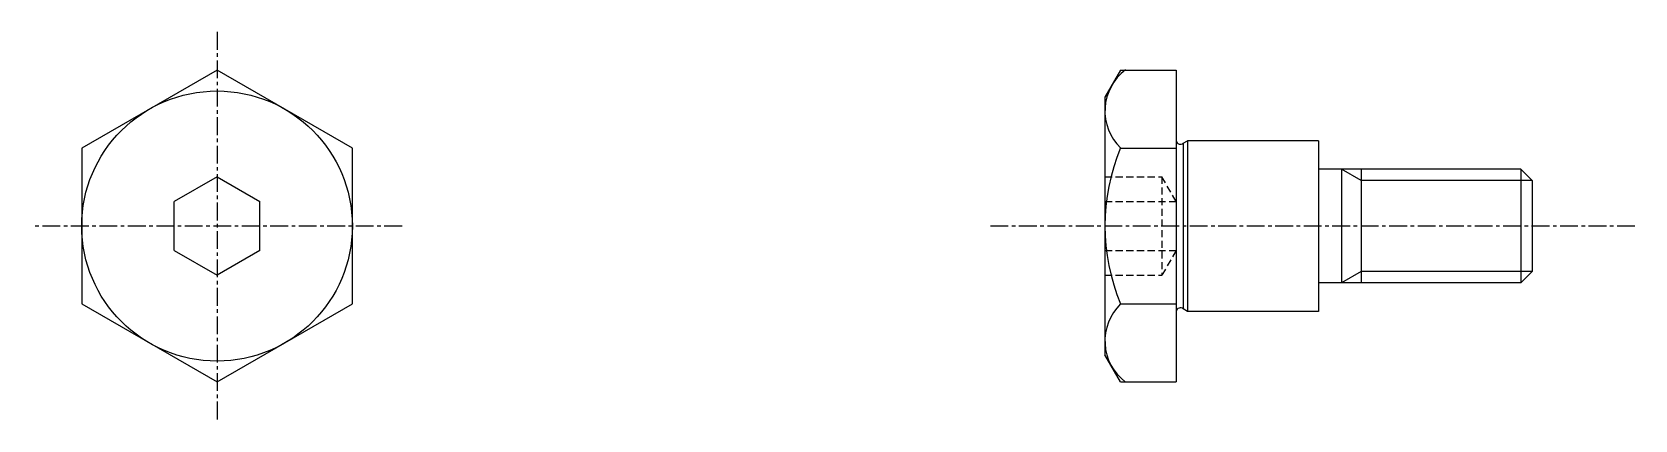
# Model space of a CAD drawing. Extents: x -82 to 222, y 78 to 297.
# Drawn here: x 109.1 to 221.6, y 269.6 to 296.9 of the extents above; entities outside this region: 2.
import ezdxf

# ---------------------------------------------------------------- set-up
doc = ezdxf.new("R2010")
doc.units = 0
doc.linetypes.add('CENTER', pattern=[2, 1.25, -0.25, 0.25, -0.25])
doc.linetypes.add('DASHED', pattern=[0.75, 0.5, -0.25])
doc.layers.get('0').update_dxf_attribs({"linetype": 'CONTINUOUS'})

msp = doc.modelspace()

# ---------------------------------------------------------------- linework, layer by layer
at = {"color": 1, "linetype": 'CENTER'}
for p, q in [((122.05, 296.86), (122.05, 269.57)), ((135.04, 283.21), (109.06, 283.21)), ((221.6, 283.21), (176.23, 283.21))]:
    msp.add_line(p, q, dxfattribs=at)
at = {"color": 7, "linetype": 'CONTINUOUS'}
for p, q in [((122.05, 294.18), (112.55, 288.7)), ((131.55, 288.7), (122.05, 294.18)), ((185.49, 294.18), (189.39, 294.18)), ((189.39, 294.18), (189.39, 272.25)), ((184.39, 292.27), (184.39, 274.16)), ((126.8, 291.44), (126.8, 291.44)), ((129.17, 290.07), (129.17, 290.07)), ((112.55, 288.7), (112.55, 277.74)), ((131.55, 277.73), (131.55, 288.7)), ((185.49, 288.7), (189.39, 288.7)), ((189.89, 289.04), (190.19, 289.21)), ((189.89, 289.04), (189.89, 277.39)), ((190.19, 289.21), (190.19, 277.21)), ((199.39, 289.21), (190.19, 289.21)), ((199.39, 289.21), (199.39, 277.21)), ((213.59, 287.21), (199.39, 287.21)), ((201.01, 287.21), (201.01, 279.21)), ((202.39, 287.21), (202.39, 279.21)), ((213.59, 287.22), (213.59, 279.21)), ((213.59, 287.21), (214.39, 286.41)), ((122.05, 286.67), (119.05, 284.94)), ((122.05, 286.67), (125.05, 284.94)), ((214.39, 286.41), (214.39, 280.01)), ((119.05, 281.49), (119.05, 284.94)), ((125.05, 281.49), (125.05, 284.94)), ((119.05, 281.49), (122.05, 279.75)), ((125.05, 281.49), (122.05, 279.75)), ((213.59, 279.21), (199.39, 279.21)), ((213.59, 279.21), (214.39, 280.01)), ((112.55, 277.74), (122.05, 272.25)), ((122.05, 272.25), (131.55, 277.73)), ((185.49, 277.73), (189.39, 277.73)), ((190.19, 277.21), (189.89, 277.39)), ((199.39, 277.21), (190.19, 277.21)), ((185.49, 272.25), (189.39, 272.25))]:
    msp.add_line(p, q, dxfattribs=at)
at = {"color": 7, "linetype": 'BYBLOCK'}
for p, q in [((185.49, 294.18), (184.39, 292.27)), ((185.49, 272.25), (184.39, 274.16))]:
    msp.add_line(p, q, dxfattribs=at)
at = {"color": 3}
for p, q in [((202.39, 286.41), (201.01, 287.21)), ((214.39, 286.41), (202.39, 286.41)), ((202.39, 280.01), (201.01, 279.21)), ((214.39, 280.01), (202.39, 280.01))]:
    msp.add_line(p, q, dxfattribs=at)
at = {"color": 3, "linetype": 'DASHED'}
for p, q in [((184.39, 286.67), (188.39, 286.67)), ((189.39, 284.94), (188.39, 286.67)), ((188.39, 286.67), (188.39, 279.75)), ((184.39, 284.94), (189.39, 284.94)), ((189.39, 284.94), (189.39, 281.49)), ((184.39, 281.49), (189.39, 281.49)), ((189.39, 281.49), (188.39, 279.75)), ((184.39, 279.75), (188.39, 279.75))]:
    msp.add_line(p, q, dxfattribs=at)
at = {"color": 7, "linetype": 'CONTINUOUS'}
msp.add_circle((122.05, 283.21), 9.5, dxfattribs=at)
for centre, radius, start, end in [((188.01, 291.3), 3.62, 127.0887, 225.9961), ((198.55, 283.22), 14.16, 157.2241, 202.7759), ((189.69, 289.26), 0.302, 189.6666, 312.1202), ((188.01, 275.13), 3.62, 134.0369, 232.7456), ((189.69, 277.16), 0.302, 47.8798, 170.3334)]:
    msp.add_arc(centre, radius, start, end, dxfattribs=at)

# ---------------------------------------------------------------- texts
for s, p in [('CMSG 12-10-3', (-82.41, 108.31)), ('CMSG12', (-82.41, 78.31))]:
    msp.add_text(s, height=8, dxfattribs=at).set_placement(p)

doc.saveas('drawing.dxf')
